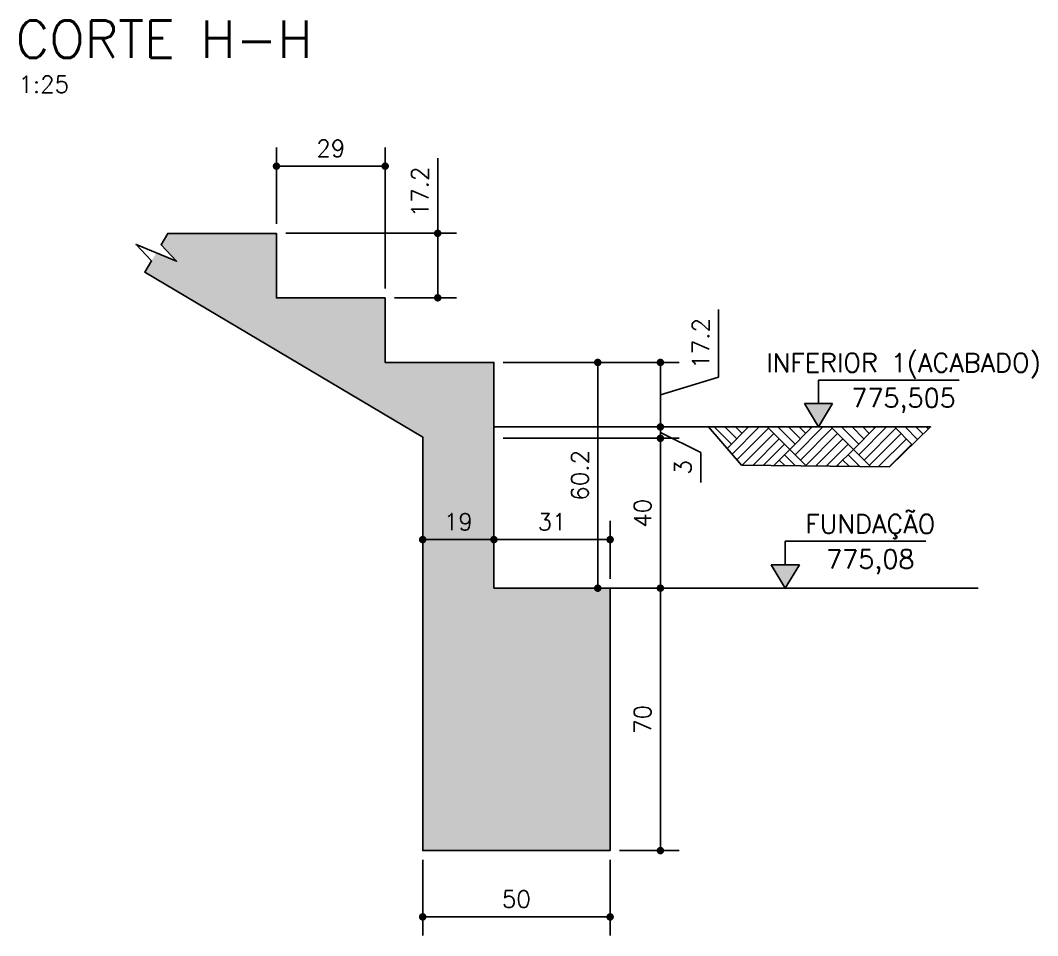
# Model space of a CAD drawing. Extents: x -856 to 20282, y 14720 to 28231.
# Drawn here: x 1692 to 2235, y 20910 to 21398 of the extents above; entities that cross this region are included whole.
import ezdxf
from ezdxf.enums import TextEntityAlignment as Align

# ---------------------------------------------------------------- set-up
doc = ezdxf.new("R2010")
doc.units = 0
doc.linetypes.add('ESTILO_TQS_0002', pattern=[0.4, 0.1, -0.3])
doc.layers.get('0').update_dxf_attribs({"linetype": 'CONTINUOUS'})
doc.layers.get('Defpoints').update_dxf_attribs({"linetype": 'CONTINUOUS'})
for name, color, linetype in [('COTA', 1, 'CONTINUOUS'), ('H2', 252, 'CONTINUOUS'), ('H6', 1, 'CONTINUOUS'), ('LINHA_FINA', 1, 'CONTINUOUS'), ('PENA_1', 1, 'CONTINUOUS'), ('PENA_3', 3, 'CONTINUOUS'), ('T1', 2, 'CONTINUOUS'), ('T3', 4, 'CONTINUOUS'), ('TEXTO', 3, 'CONTINUOUS'), ('VIGAT', 3, 'ESTILO_TQS_0002')]:
    doc.layers.add(name, color=color, linetype=linetype)
doc.styles.add('COTA', font='romans.shx')
doc.styles.add('TEXTO', font='romans.shx', dxfattribs={"height": 10})
doc.styles.add('Texto1', font='romans.shx', dxfattribs={"height": 9})
doc.styles.add('Texto3', font='romans.shx', dxfattribs={"height": 20})
doc.dimstyles.new('forma', dxfattribs={"dimscale": 5, "dimtxt": 1.8, "dimasz": 0.8, "dimexe": 2, "dimexo": 1, "dimgap": 1, "dimtad": 1, "dimdec": 1, "dimzin": 9, "dimdsep": 46, "dimtxsty": 'COTA', "dimblk1": 'DOT', "dimblk2": 'DOT', "dimsah": 1, "dimcen": 0, "dimdle": 1, "dimclrd": 256, "dimclre": 256, "dimclrt": 2, "dimadec": 0, "dimazin": 0, "dimtfac": 1, "dimtdec": 0, "dimtmove": 0, "dimatfit": 3, "dimfxl": 1, "dimtolj": 1, "dimtzin": 0, "dimarcsym": 0})

# ---------------------------------------------------------------- blocks, each defined once
blk = doc.blocks.new('elevação_d')
at = {"layer": 'LINHA_FINA', "linetype": 'Continuous'}
blk.add_hatch(color=256, dxfattribs=at).paths.add_polyline_path([(0, 0), (1.5, 2.5), (-1.5, 2.5)])
at = {"layer": 'LINHA_FINA'}
for p, q in [((0, 5), (0, 2.5)), ((0, 5), (15, 5)), ((0, 0), (-1.5, 2.5)), ((-1.5, 2.5), (1.5, 2.5)), ((1.5, 2.5), (0, 0))]:
    blk.add_line(p, q, dxfattribs=at)
at = {"layer": 'TEXTO', "linetype": 'Continuous', "style": 'TEXTO'}
for p in [(9.07, 5.25), (9.07, 1.5)]:
    blk.add_attdef('XXXX.XX', text='', height=2, dxfattribs=at).set_placement(p, align=Align.BOTTOM_CENTER)
blk = doc.blocks.new('_Dot')
at = {"color": 0, "linetype": 'ByBlock', "lineweight": -2}
blk.add_line((-0.5, 0), (-1, 0), dxfattribs=at)
at = {"color": 0, "linetype": 'ByBlock', "const_width": 0.5}
blk.add_lwpolyline([(-0.25, 0, 1), (0.25, 0, 1)], format="xyb", close=True, dxfattribs=at)
blk = doc.blocks.new('*D295')
at = {"layer": 'COTA', "lineweight": -2, "transparency": 16777216}
for p, q in [((2011.94, 21095.04), (2043.77, 21095.04)), ((2033.77, 20959.04), (2033.77, 21091.04)), ((2011.94, 20955.04), (2043.77, 20955.04))]:
    blk.add_line(p, q, dxfattribs=at)
at = {"layer": 'Defpoints', "color": 0, "transparency": 16777216}
for p in [(2006.94, 21095.04), (2033.77, 21095.04), (2006.94, 20955.04)]:
    blk.add_point(p, dxfattribs=at)
at = {"layer": 'COTA', "lineweight": -2, "transparency": 16777216, "xscale": 4, "yscale": 4, "zscale": 4}
for p, rotation in [((2033.77, 21095.04), 90), ((2033.77, 20955.04), 270)]:
    blk.add_blockref('_Dot', p, dxfattribs=dict(at, rotation=rotation))
at = {"layer": 'COTA', "color": 2, "transparency": 16777216, "insert": (2024.27, 21025.04), "char_height": 9, "attachment_point": 5, "rotation": 90, "style": 'COTA'}
blk.add_mtext('\\A1;70 ', dxfattribs=at)
blk = doc.blocks.new('*D296')
at = {"layer": 'COTA', "lineweight": -2, "transparency": 16777216}
for p, q in [((1949.93, 21174.97), (2043.77, 21174.97)), ((2033.77, 21099.04), (2033.77, 21170.97)), ((2011.94, 21095.04), (2043.77, 21095.04))]:
    blk.add_line(p, q, dxfattribs=at)
at = {"layer": 'Defpoints', "color": 0, "transparency": 16777216}
for p in [(1944.93, 21174.97), (2033.77, 21174.97), (2006.94, 21095.04)]:
    blk.add_point(p, dxfattribs=at)
at = {"layer": 'COTA', "lineweight": -2, "transparency": 16777216, "xscale": 4, "yscale": 4, "zscale": 4}
for p, rotation in [((2033.77, 21174.97), 90), ((2033.77, 21095.04), 270)]:
    blk.add_blockref('_Dot', p, dxfattribs=dict(at, rotation=rotation))
at = {"layer": 'COTA', "color": 2, "transparency": 16777216, "insert": (2024.27, 21135), "char_height": 9, "attachment_point": 5, "rotation": 90, "style": 'COTA'}
blk.add_mtext('\\A1;40 ', dxfattribs=at)
blk = doc.blocks.new('*D297')
at = {"layer": 'COTA', "lineweight": -2, "transparency": 16777216}
for p, q in [((2064.77, 21207.54), (2064.77, 21243.68)), ((1979.81, 21215.44), (2043.77, 21215.44)), ((2033.77, 21185.04), (2033.77, 21211.44)), ((2033.77, 21198.24), (2064.77, 21207.54)), ((2028.73, 21181.04), (2043.77, 21181.04))]:
    blk.add_line(p, q, dxfattribs=at)
at = {"layer": 'Defpoints', "color": 0, "transparency": 16777216}
for p in [(1974.81, 21215.44), (2033.77, 21215.44), (2023.73, 21181.04)]:
    blk.add_point(p, dxfattribs=at)
at = {"layer": 'COTA', "lineweight": -2, "transparency": 16777216, "xscale": 4, "yscale": 4, "zscale": 4}
for p, rotation in [((2033.77, 21215.44), 90), ((2033.77, 21181.04), 270)]:
    blk.add_blockref('_Dot', p, dxfattribs=dict(at, rotation=rotation))
at = {"layer": 'COTA', "color": 2, "transparency": 16777216, "insert": (2055.27, 21225.61), "char_height": 9, "attachment_point": 5, "rotation": 90, "style": 'COTA'}
blk.add_mtext('\\A1;17.2 ', dxfattribs=at)
blk = doc.blocks.new('*D298')
at = {"layer": 'COTA', "lineweight": -2, "transparency": 16777216}
for p, q in [((1914.95, 21284.33), (1914.95, 21324.47)), ((1833.91, 21284.33), (1924.95, 21284.33)), ((1914.95, 21253.93), (1914.95, 21280.33)), ((1891.91, 21249.93), (1924.95, 21249.93))]:
    blk.add_line(p, q, dxfattribs=at)
at = {"layer": 'Defpoints', "color": 0, "transparency": 16777216}
for p in [(1828.91, 21284.33), (1914.95, 21284.33), (1886.91, 21249.93)]:
    blk.add_point(p, dxfattribs=at)
at = {"layer": 'COTA', "lineweight": -2, "transparency": 16777216, "xscale": 4, "yscale": 4, "zscale": 4}
for p, rotation in [((1914.95, 21284.33), 90), ((1914.95, 21249.93), 270)]:
    blk.add_blockref('_Dot', p, dxfattribs=dict(at, rotation=rotation))
at = {"layer": 'COTA', "color": 2, "transparency": 16777216, "insert": (1905.45, 21306.4), "char_height": 9, "attachment_point": 5, "rotation": 90, "style": 'COTA'}
blk.add_mtext('\\A1;17.2 ', dxfattribs=at)
blk = doc.blocks.new('*D299')
at = {"layer": 'COTA', "lineweight": -2, "transparency": 16777216}
for p, q in [((1828.91, 21289.33), (1828.91, 21330.14)), ((1886.91, 21254.93), (1886.91, 21330.14)), ((1882.91, 21320.14), (1832.91, 21320.14))]:
    blk.add_line(p, q, dxfattribs=at)
at = {"layer": 'Defpoints', "color": 0, "transparency": 16777216}
for p in [(1828.91, 21320.14), (1828.91, 21284.33), (1886.91, 21249.93)]:
    blk.add_point(p, dxfattribs=at)
at = {"layer": 'COTA', "lineweight": -2, "transparency": 16777216, "xscale": 4, "yscale": 4, "zscale": 4, "rotation": 180}
blk.add_blockref('_Dot', (1828.91, 21320.14), dxfattribs=at)
at = {"layer": 'COTA', "lineweight": -2, "transparency": 16777216, "xscale": 4, "yscale": 4, "zscale": 4}
blk.add_blockref('_Dot', (1886.91, 21320.14), dxfattribs=at)
at = {"layer": 'COTA', "color": 2, "transparency": 16777216, "insert": (1857.91, 21329.64), "char_height": 9, "attachment_point": 5, "style": 'COTA'}
blk.add_mtext('\\A1;29 ', dxfattribs=at)
blk = doc.blocks.new('*D300')
at = {"layer": 'COTA', "lineweight": -2, "transparency": 16777216}
for p, q in [((2033.77, 21185.04), (2033.77, 21189.04)), ((2025.98, 21181.04), (2043.77, 21181.04)), ((2033.77, 21174.97), (2033.77, 21181.04)), ((2033.77, 21174.97), (2033.77, 21181.04)), ((2033.77, 21178), (2055.27, 21167.49)), ((1949.93, 21174.97), (2043.77, 21174.97)), ((2033.77, 21170.97), (2033.77, 21166.97)), ((2055.27, 21167.49), (2055.27, 21151.49))]:
    blk.add_line(p, q, dxfattribs=at)
at = {"layer": 'Defpoints', "color": 0, "transparency": 16777216}
for p in [(2020.98, 21181.04), (2033.77, 21181.04), (1944.93, 21174.97)]:
    blk.add_point(p, dxfattribs=at)
at = {"layer": 'COTA', "lineweight": -2, "transparency": 16777216, "xscale": 4, "yscale": 4, "zscale": 4}
for p, rotation in [((2033.77, 21181.04), 270), ((2033.77, 21174.97), 90)]:
    blk.add_blockref('_Dot', p, dxfattribs=dict(at, rotation=rotation))
at = {"layer": 'COTA', "color": 2, "transparency": 16777216, "insert": (2045.77, 21159.49), "char_height": 9, "attachment_point": 5, "rotation": 90, "style": 'COTA'}
blk.add_mtext('\\A1;3 ', dxfattribs=at)
blk = doc.blocks.new('*D302')
at = {"layer": 'COTA', "lineweight": -2, "transparency": 16777216}
for p, q in [((1906.94, 20950.04), (1906.94, 20909.67)), ((2006.94, 20950.04), (2006.94, 20909.67)), ((1910.94, 20919.67), (2002.94, 20919.67))]:
    blk.add_line(p, q, dxfattribs=at)
at = {"layer": 'Defpoints', "color": 0, "transparency": 16777216}
for p in [(1906.94, 20955.04), (2006.94, 20955.04), (2006.94, 20919.67)]:
    blk.add_point(p, dxfattribs=at)
at = {"layer": 'COTA', "lineweight": -2, "transparency": 16777216, "xscale": 4, "yscale": 4, "zscale": 4, "rotation": 180}
blk.add_blockref('_Dot', (1906.94, 20919.67), dxfattribs=at)
at = {"layer": 'COTA', "lineweight": -2, "transparency": 16777216, "xscale": 4, "yscale": 4, "zscale": 4}
blk.add_blockref('_Dot', (2006.94, 20919.67), dxfattribs=at)
at = {"layer": 'COTA', "color": 2, "transparency": 16777216, "insert": (1956.94, 20929.17), "char_height": 9, "attachment_point": 5, "style": 'COTA'}
blk.add_mtext('\\A1;50 ', dxfattribs=at)
blk = doc.blocks.new('*D303')
at = {"layer": 'COTA', "lineweight": -2, "transparency": 16777216}
for p, q in [((2006.94, 21100.04), (2006.94, 21130.94)), ((1944.95, 21121.94), (1944.95, 21110.94)), ((1948.95, 21120.94), (2002.94, 21120.94))]:
    blk.add_line(p, q, dxfattribs=at)
at = {"layer": 'Defpoints', "color": 0, "transparency": 16777216}
for p in [(1944.95, 21126.94), (2006.94, 21120.94), (2006.94, 21095.04)]:
    blk.add_point(p, dxfattribs=at)
at = {"layer": 'COTA', "lineweight": -2, "transparency": 16777216, "xscale": 4, "yscale": 4, "zscale": 4, "rotation": 180}
blk.add_blockref('_Dot', (1944.95, 21120.94), dxfattribs=at)
at = {"layer": 'COTA', "lineweight": -2, "transparency": 16777216, "xscale": 4, "yscale": 4, "zscale": 4}
blk.add_blockref('_Dot', (2006.94, 21120.94), dxfattribs=at)
at = {"layer": 'COTA', "color": 2, "transparency": 16777216, "insert": (1975.94, 21130.44), "char_height": 9, "attachment_point": 5, "style": 'COTA'}
blk.add_mtext('\\A1;31 ', dxfattribs=at)
blk = doc.blocks.new('*D304')
at = {"layer": 'COTA', "lineweight": -2, "transparency": 16777216}
for p, q in [((1949.91, 21215.44), (2010.35, 21215.44)), ((2000.35, 21099.03), (2000.35, 21211.44)), ((1995.59, 21095.03), (2010.35, 21095.03))]:
    blk.add_line(p, q, dxfattribs=at)
at = {"layer": 'Defpoints', "color": 0, "transparency": 16777216}
for p in [(1944.91, 21215.44), (2000.35, 21215.44), (1990.59, 21095.03)]:
    blk.add_point(p, dxfattribs=at)
at = {"layer": 'COTA', "lineweight": -2, "transparency": 16777216, "xscale": 4, "yscale": 4, "zscale": 4}
for p, rotation in [((2000.35, 21215.44), 90), ((2000.35, 21095.03), 270)]:
    blk.add_blockref('_Dot', p, dxfattribs=dict(at, rotation=rotation))
at = {"layer": 'COTA', "color": 2, "transparency": 16777216, "insert": (1990.85, 21155.23), "char_height": 9, "attachment_point": 5, "rotation": 90, "style": 'COTA'}
blk.add_mtext('\\A1;60.2 ', dxfattribs=at)
blk = doc.blocks.new('*D305')
at = {"layer": 'COTA', "lineweight": -2, "transparency": 16777216}
for p, q in [((1944.95, 21121.94), (1944.95, 21110.94)), ((1906.94, 21116.05), (1906.94, 21110.94)), ((1940.95, 21120.94), (1910.94, 21120.94))]:
    blk.add_line(p, q, dxfattribs=at)
at = {"layer": 'Defpoints', "color": 0, "transparency": 16777216}
for p in [(1944.95, 21126.94), (1906.94, 21121.05), (1906.94, 21120.94)]:
    blk.add_point(p, dxfattribs=at)
at = {"layer": 'COTA', "lineweight": -2, "transparency": 16777216, "xscale": 4, "yscale": 4, "zscale": 4, "rotation": 180}
blk.add_blockref('_Dot', (1906.94, 21120.94), dxfattribs=at)
at = {"layer": 'COTA', "lineweight": -2, "transparency": 16777216, "xscale": 4, "yscale": 4, "zscale": 4}
blk.add_blockref('_Dot', (1944.95, 21120.94), dxfattribs=at)
at = {"layer": 'COTA', "color": 2, "transparency": 16777216, "insert": (1925.94, 21130.44), "char_height": 9, "attachment_point": 5, "style": 'COTA'}
blk.add_mtext('\\A1;19 ', dxfattribs=at)

msp = doc.modelspace()

# ---------------------------------------------------------------- hatches: boundary and pattern name
at = {"layer": 'H2'}
msp.add_hatch(color=256, dxfattribs=at).paths.add_polyline_path([(1828.91, 21249.84), (1828.91, 21284.24), (1770.91, 21284.24), (1767.34, 21278.22), (1775.57, 21269.46), (1764.79, 21273.92), (1758.67, 21263.6), (1906.94, 21175.66), (1906.94, 20955.04), (2006.94, 20955.04), (2006.94, 21095.04), (1944.96, 21095.01), (1944.91, 21215.44), (1886.91, 21215.44), (1886.91, 21249.84)])
at = {"layer": 'H6'}
h = msp.add_hatch(dxfattribs=at)
h.set_pattern_fill('AR-PARQ1', color=256, scale=2, angle=45, style=0)
h.set_pattern_definition([(135, (-2581.086, -7239.7), (-33.941125, 0), [24, -24]), (135, (-2578.257, -7236.872), (-33.941125, 0), [24, -24]), (135, (-2575.43, -7234.043), (-33.941125, 0), [24, -24]), (135, (-2572.6, -7231.215), (-33.941125, 0), [24, -24]), (135, (-2569.772, -7228.386), (-33.941125, 0), [24, -24]), (135, (-2566.944, -7225.558), (-33.941125, 0), [24, -24]), (135, (-2564.115, -7222.73), (-33.941125, 0), [24, -24]), (45, (-2598.056, -7222.73), (33.941125, 0), [24, -24]), (45, (-2600.885, -7219.9), (33.941125, 0), [24, -24]), (45, (-2603.713, -7217.073), (33.941125, 0), [24, -24]), (45, (-2606.542, -7214.244), (33.941125, 0), [24, -24]), (45, (-2609.37, -7211.416), (33.941125, 0), [24, -24]), (45, (-2612.199, -7208.587), (33.941125, 0), [24, -24]), (45, (-2615.027, -7205.76), (33.941125, 0), [24, -24])])
h.paths.add_polyline_path([(2059.39, 21181.04), (2177.96, 21181.04), (2156.02, 21159.84), (2077.13, 21160.61)])

# ---------------------------------------------------------------- linework, layer by layer
at = {"layer": 'PENA_1'}
for p, q in [((1944.93, 21181.01), (2170.17, 21181.04)), ((2006.94, 21095.04), (2203.35, 21095.04))]:
    msp.add_line(p, q, dxfattribs=at)
msp.add_lwpolyline([(2059.39, 21181.04), (2177.96, 21181.04), (2156.02, 21159.84), (2077.13, 21160.61)], close=True, dxfattribs=at)
at = {"layer": 'PENA_3'}
msp.add_lwpolyline([(1944.96, 21095.04), (1944.91, 21215.44), (1886.91, 21215.44), (1886.91, 21249.84), (1828.91, 21249.84), (1828.91, 21284.24), (1770.91, 21284.24), (1767.34, 21278.22), (1775.57, 21269.46), (1754.01, 21278.37), (1762.24, 21269.62), (1758.67, 21263.6), (1906.94, 21175.66), (1906.94, 20955.04), (2006.94, 20955.04), (2006.94, 21095.04), (1944.96, 21095.01)], dxfattribs=at)

# ---------------------------------------------------------------- block references
at = {"layer": 'VIGAT'}
ref = msp.add_blockref('elevação_d', (2118.14, 21181.04), dxfattribs=dict(at, xscale=5, yscale=5, zscale=5))
ref.add_attrib('XXXX.XX', 'INFERIOR 1(ACABADO)', dxfattribs={"layer": 'TEXTO', "linetype": 'Continuous', "height": 10, "style": 'TEXTO'}).set_placement((2163.5, 21207.29), align=Align.BOTTOM_CENTER)
ref.add_attrib('XXXX.XX', '775,505', dxfattribs={"layer": 'TEXTO', "linetype": 'Continuous', "height": 10, "style": 'TEXTO'}).set_placement((2163.5, 21188.54), align=Align.BOTTOM_CENTER)
ref = msp.add_blockref('elevação_d', (2100.43, 21095.04), dxfattribs=dict(at, xscale=5, yscale=5, zscale=5))
ref.add_attrib('XXXX.XX', 'FUNDAÇÃO', dxfattribs={"layer": 'TEXTO', "linetype": 'Continuous', "height": 10, "style": 'TEXTO'}).set_placement((2145.78, 21121.29), align=Align.BOTTOM_CENTER)
ref.add_attrib('XXXX.XX', '775,08', dxfattribs={"layer": 'TEXTO', "linetype": 'Continuous', "height": 10, "style": 'TEXTO'}).set_placement((2145.78, 21102.54), align=Align.BOTTOM_CENTER)

# ---------------------------------------------------------------- texts
at = {"layer": 'T1', "style": 'Texto1'}
msp.add_text('1:25', height=9, dxfattribs=at).set_placement((1691.23, 21359.31))
at = {"layer": 'T3', "style": 'Texto3'}
msp.add_text('CORTE H-H', height=20, dxfattribs=at).set_placement((1689.68, 21377.93))

# ---------------------------------------------------------------- dimensions: what is measured, and where the dimension line sits
at = {"layer": 'COTA'}
for base, p1, p2, override, picture, middle in [((1828.91, 21320.14), (1886.91, 21249.93), (1828.91, 21284.33), {"dimlfac": 0.5, "dimpost": ' '}, '*D299', (1857.91, 21329.64)), ((1906.94, 21120.94), (1944.95, 21126.94), (1906.94, 21121.05), {"dimlfac": 0.5, "dimpost": ' ', "dimtmove": 1}, '*D305', (1925.94, 21130.44)), ((2006.94, 21120.94), (1944.95, 21126.94), (2006.94, 21095.04), {"dimlfac": 0.5, "dimpost": ' '}, '*D303', (1975.94, 21130.44)), ((2006.94, 20919.67), (1906.94, 20955.04), (2006.94, 20955.04), {"dimlfac": 0.5, "dimpost": ' '}, '*D302', (1956.94, 20929.17))]:
    dim = msp.add_linear_dim(base=base, p1=p1, p2=p2, dimstyle='forma', override=override, dxfattribs=at)
    dim.commit()
    dim.dimension.update_dxf_attribs({"geometry": picture, "text_midpoint": middle})
for base, p1, p2, override, picture, middle in [((1914.95, 21284.33), (1886.91, 21249.93), (1828.91, 21284.33), {"dimlfac": 0.5, "dimpost": ' '}, '*D298', (1905.45, 21306.4)), ((2033.77, 21215.44), (2023.73, 21181.04), (1974.81, 21215.44), {"dimlfac": 0.5, "dimpost": ' ', "dimtmove": 1}, '*D297', (2055.27, 21212.54)), ((2000.35, 21215.44), (1990.59, 21095.03), (1944.91, 21215.44), {"dimlfac": 0.5, "dimpost": ' '}, '*D304', (1990.85, 21155.23)), ((2033.77, 21174.97), (2006.94, 21095.04), (1944.93, 21174.97), {"dimlfac": 0.5, "dimpost": ' ', "dimtmove": 1}, '*D296', (2024.27, 21135)), ((2033.77, 21095.04), (2006.94, 20955.04), (2006.94, 21095.04), {"dimlfac": 0.5, "dimpost": ' '}, '*D295', (2024.27, 21025.04))]:
    dim = msp.add_linear_dim(base=base, p1=p1, p2=p2, angle=90, dimstyle='forma', override=override, dxfattribs=at)
    dim.commit()
    dim.dimension.update_dxf_attribs({"geometry": picture, "text_midpoint": middle})
dim = msp.add_linear_dim(base=(2033.77, 21181.04), p1=(1944.93, 21174.97), p2=(2020.98, 21181.04), angle=90, dimstyle='forma', override={"dimlfac": 0.5, "dimpost": ' ', "dimtmove": 1}, dxfattribs=at)
dim.commit()
dim.dimension.update_dxf_attribs({"geometry": '*D300', "text_midpoint": (2055.27, 21162.49), "dimtype": 160})

doc.saveas('drawing.dxf')
